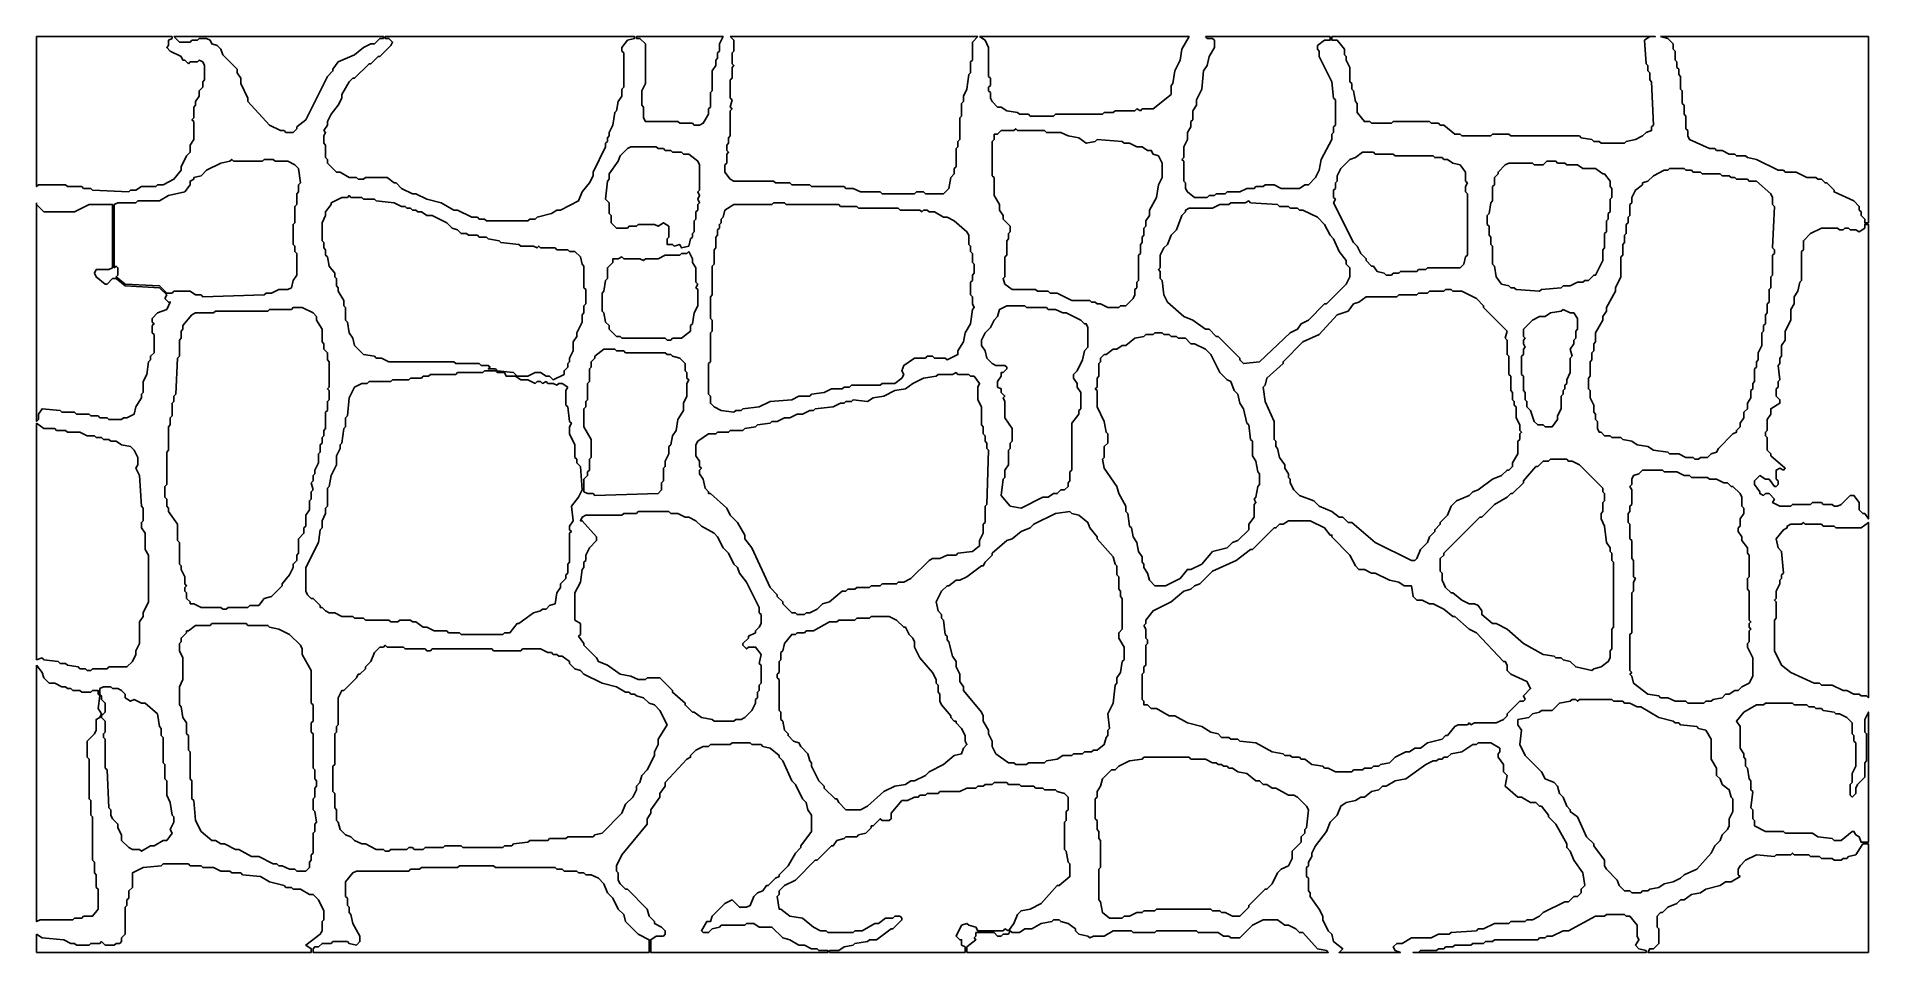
# Model space of a CAD drawing. Header units: metres. Extents: x 0 to 1014, y 1 to 508.
import ezdxf

# ---------------------------------------------------------------- set-up
doc = ezdxf.new("R2010")
doc.units = ezdxf.units.M

msp = doc.modelspace()

# ---------------------------------------------------------------- linework, layer by layer
for points in [[(0, 508), (0, 425), (1, 426), (16, 426), (17, 425), (25, 425), (26, 424), (30, 424), (31, 423), (51, 422), (52, 423), (55, 423), (58, 425), (66, 425), (67, 426), (70, 426), (76, 429), (80, 434), (80, 436), (83, 442), (85, 444), (85, 448), (87, 451), (87, 461), (86, 462), (87, 463), (87, 469), (88, 470), (88, 472), (90, 475), (90, 478), (92, 480), (92, 483), (93, 484), (93, 492), (92, 494), (90, 495), (89, 494), (85, 494), (84, 493), (82, 495), (81, 495), (80, 497), (74, 500), (72, 502), (73, 503), (73, 506), (75, 507), (75, 508)], [(76, 508), (79, 505), (85, 505), (86, 506), (89, 506), (90, 507), (94, 507), (96, 506), (97, 504), (100, 503), (102, 501), (103, 498), (111, 490), (111, 488), (113, 485), (113, 482), (117, 474), (117, 472), (129, 459), (135, 456), (137, 456), (138, 455), (142, 455), (144, 457), (144, 458), (149, 462), (161, 486), (164, 489), (164, 490), (167, 494), (176, 498), (181, 502), (185, 504), (187, 504), (190, 507), (192, 507), (192, 508)], [(159, 456), (160, 455), (159, 453), (159, 449), (160, 448), (160, 441), (161, 440), (161, 438), (166, 433), (168, 433), (173, 430), (177, 430), (178, 429), (181, 429), (182, 430), (194, 430), (198, 427), (199, 427), (202, 424), (208, 421), (210, 421), (216, 418), (224, 416), (231, 412), (233, 412), (241, 408), (244, 408), (245, 407), (248, 407), (249, 406), (272, 406), (273, 407), (276, 407), (277, 408), (285, 410), (288, 412), (290, 412), (300, 417), (302, 422), (306, 427), (308, 431), (308, 433), (315, 447), (315, 449), (316, 450), (316, 452), (317, 453), (317, 455), (319, 459), (320, 466), (321, 467), (322, 472), (324, 475), (324, 479), (325, 480), (325, 499), (324, 500), (324, 502), (327, 506), (331, 507), (331, 508), (193, 508), (193, 507), (195, 507), (197, 505), (196, 503), (190, 497), (189, 497), (185, 493), (184, 493), (176, 485), (175, 485), (173, 483), (169, 476), (169, 474), (167, 470), (163, 465), (161, 461), (161, 459)], [(332, 508), (332, 507), (334, 507), (337, 504), (337, 482), (335, 478), (335, 470), (336, 469), (336, 463), (337, 461), (355, 461), (356, 460), (363, 460), (364, 459), (367, 459), (369, 460), (372, 465), (372, 468), (373, 469), (373, 477), (374, 478), (374, 489), (376, 492), (376, 495), (377, 496), (377, 499), (378, 500), (378, 504), (380, 508)], [(384, 508), (386, 506), (386, 500), (385, 499), (385, 493), (386, 492), (385, 491), (385, 485), (384, 484), (384, 474), (385, 473), (384, 469), (385, 468), (384, 467), (384, 453), (383, 452), (383, 449), (382, 448), (382, 445), (383, 444), (382, 443), (382, 438), (381, 437), (381, 433), (384, 429), (386, 428), (408, 428), (409, 427), (417, 427), (418, 426), (428, 426), (429, 425), (447, 425), (448, 424), (452, 424), (456, 422), (467, 422), (468, 421), (486, 421), (487, 422), (491, 422), (492, 421), (502, 421), (505, 424), (506, 430), (508, 432), (508, 435), (509, 436), (509, 446), (510, 447), (510, 450), (511, 451), (511, 463), (512, 464), (512, 471), (513, 472), (513, 475), (515, 479), (516, 487), (517, 488), (517, 494), (518, 495), (518, 505), (521, 508)], [(522, 508), (525, 506), (527, 502), (527, 486), (528, 485), (528, 481), (527, 480), (527, 478), (528, 477), (528, 474), (529, 472), (532, 469), (534, 469), (537, 467), (543, 466), (544, 465), (549, 465), (550, 464), (563, 464), (564, 465), (590, 465), (591, 466), (596, 466), (597, 467), (608, 467), (609, 468), (611, 467), (612, 468), (618, 468), (628, 476), (628, 481), (629, 482), (630, 489), (633, 495), (634, 501), (638, 508)], [(647, 508), (648, 507), (651, 507), (652, 506), (652, 502), (649, 497), (648, 492), (646, 489), (645, 479), (642, 473), (642, 470), (640, 467), (640, 462), (639, 461), (639, 458), (637, 455), (637, 451), (635, 447), (635, 441), (634, 440), (635, 439), (635, 428), (636, 427), (636, 424), (637, 422), (641, 419), (648, 419), (649, 420), (652, 420), (653, 421), (658, 421), (659, 422), (666, 422), (670, 424), (674, 424), (675, 425), (679, 425), (680, 426), (685, 426), (689, 424), (699, 424), (702, 426), (704, 426), (708, 430), (710, 434), (711, 440), (717, 451), (717, 454), (718, 455), (718, 458), (719, 459), (719, 473), (718, 474), (717, 483), (710, 497), (710, 500), (709, 501), (709, 503), (713, 506), (716, 506), (716, 508)], [(717, 508), (717, 506), (720, 506), (724, 501), (724, 498), (725, 497), (725, 495), (727, 491), (727, 483), (728, 482), (728, 479), (729, 478), (730, 472), (731, 471), (731, 466), (735, 461), (738, 461), (739, 460), (750, 460), (751, 461), (771, 461), (772, 460), (776, 460), (777, 459), (779, 459), (785, 454), (788, 454), (789, 453), (805, 453), (806, 454), (815, 454), (816, 453), (854, 453), (855, 452), (861, 451), (862, 450), (865, 450), (866, 449), (879, 449), (880, 450), (885, 451), (889, 453), (891, 455), (894, 456), (894, 458), (895, 459), (894, 483), (893, 484), (893, 488), (892, 489), (892, 492), (891, 493), (890, 506), (893, 508), (896, 508)], [(899, 508), (903, 507), (906, 504), (906, 501), (907, 500), (907, 495), (908, 494), (908, 491), (909, 490), (909, 487), (910, 486), (910, 479), (911, 478), (911, 471), (912, 470), (912, 465), (913, 464), (913, 457), (914, 456), (914, 453), (915, 451), (926, 446), (929, 446), (930, 445), (933, 445), (937, 443), (940, 443), (941, 442), (946, 442), (947, 441), (952, 440), (964, 434), (967, 434), (968, 433), (974, 433), (980, 430), (985, 430), (986, 429), (988, 429), (990, 427), (991, 427), (995, 423), (995, 422), (1006, 417), (1009, 414), (1009, 412), (1010, 411), (1010, 409), (1012, 407), (1012, 405), (1014, 405), (1014, 508)], [(530, 454), (530, 451), (529, 450), (529, 431), (530, 430), (530, 420), (533, 415), (533, 412), (535, 409), (535, 407), (539, 403), (539, 400), (538, 399), (538, 396), (537, 395), (537, 387), (536, 386), (536, 375), (535, 374), (536, 371), (540, 368), (553, 368), (554, 367), (560, 367), (561, 366), (565, 366), (573, 362), (583, 362), (584, 361), (586, 361), (587, 360), (589, 360), (593, 358), (599, 358), (600, 359), (603, 359), (607, 363), (608, 365), (608, 368), (609, 369), (609, 372), (610, 373), (610, 387), (611, 388), (611, 393), (612, 394), (612, 397), (613, 398), (613, 402), (614, 403), (614, 406), (616, 409), (616, 412), (620, 419), (621, 426), (623, 430), (623, 438), (621, 442), (618, 443), (617, 445), (615, 445), (612, 447), (609, 447), (605, 449), (602, 449), (601, 450), (587, 451), (586, 450), (581, 449), (577, 452), (571, 453), (567, 455), (559, 455), (558, 456), (543, 456), (542, 457), (541, 456), (534, 456), (532, 454)], [(327, 446), (323, 442), (322, 439), (317, 432), (317, 429), (316, 428), (315, 418), (317, 416), (317, 410), (318, 409), (318, 405), (321, 402), (327, 402), (328, 403), (332, 403), (333, 404), (342, 404), (344, 403), (347, 405), (350, 403), (350, 397), (349, 396), (349, 393), (352, 393), (353, 392), (356, 393), (357, 391), (361, 392), (362, 396), (363, 397), (363, 399), (364, 400), (364, 406), (365, 407), (365, 411), (366, 412), (366, 415), (367, 416), (366, 418), (367, 420), (366, 422), (367, 423), (367, 437), (366, 439), (361, 443), (358, 443), (357, 444), (352, 444), (351, 445), (348, 445), (347, 446), (344, 446), (343, 447), (329, 447)], [(145, 435), (143, 437), (139, 439), (132, 439), (131, 440), (126, 440), (125, 439), (109, 439), (108, 440), (107, 439), (102, 438), (94, 434), (91, 431), (87, 430), (87, 429), (85, 428), (85, 426), (82, 422), (73, 420), (68, 417), (56, 417), (55, 416), (45, 416), (43, 415), (43, 380), (44, 381), (45, 380), (45, 376), (44, 375), (49, 371), (68, 370), (72, 366), (75, 366), (76, 367), (85, 367), (88, 365), (91, 365), (92, 364), (126, 365), (127, 366), (130, 366), (134, 368), (139, 368), (141, 369), (142, 373), (144, 376), (144, 388), (143, 389), (143, 392), (142, 393), (142, 404), (143, 405), (143, 414), (144, 415), (144, 421), (145, 422), (145, 426), (146, 427)], [(722, 435), (720, 431), (720, 428), (719, 427), (719, 424), (718, 423), (718, 419), (719, 418), (718, 416), (729, 394), (731, 392), (733, 388), (736, 385), (736, 384), (739, 381), (740, 381), (742, 378), (746, 377), (747, 376), (750, 376), (751, 377), (754, 377), (755, 378), (764, 378), (765, 379), (769, 379), (770, 380), (788, 380), (790, 382), (791, 386), (792, 387), (792, 421), (791, 422), (791, 425), (792, 427), (791, 428), (791, 433), (788, 437), (784, 438), (781, 440), (779, 440), (778, 441), (774, 441), (773, 442), (752, 442), (751, 443), (741, 443), (740, 444), (734, 444), (730, 441), (727, 440)], [(868, 432), (867, 432), (863, 435), (856, 435), (853, 437), (847, 437), (846, 438), (842, 438), (841, 439), (836, 439), (834, 437), (829, 437), (828, 438), (815, 438), (813, 437), (809, 433), (809, 432), (807, 430), (807, 426), (806, 425), (806, 417), (805, 416), (804, 410), (803, 409), (803, 404), (804, 403), (804, 398), (805, 397), (805, 393), (806, 392), (806, 382), (807, 381), (808, 375), (811, 371), (815, 370), (816, 369), (818, 369), (819, 368), (832, 367), (833, 368), (844, 369), (845, 370), (849, 370), (853, 372), (856, 372), (857, 373), (859, 373), (862, 376), (863, 376), (867, 384), (867, 390), (868, 391), (868, 399), (869, 400), (869, 406), (870, 407), (870, 410), (871, 411), (871, 418), (872, 419), (872, 424), (871, 425), (871, 428)], [(904, 435), (903, 434), (901, 434), (895, 431), (892, 428), (889, 427), (889, 426), (885, 423), (883, 419), (883, 416), (882, 415), (882, 409), (881, 408), (881, 405), (880, 404), (880, 399), (879, 398), (879, 394), (878, 393), (878, 387), (877, 386), (877, 375), (874, 369), (874, 367), (869, 358), (869, 356), (867, 353), (867, 351), (863, 344), (863, 339), (862, 338), (862, 334), (861, 333), (861, 329), (860, 328), (860, 320), (859, 319), (859, 313), (860, 312), (860, 308), (862, 304), (862, 300), (863, 299), (863, 296), (864, 295), (864, 291), (865, 289), (866, 289), (868, 287), (871, 287), (872, 286), (877, 286), (878, 285), (883, 284), (886, 282), (892, 281), (895, 279), (903, 278), (904, 277), (909, 277), (913, 275), (917, 275), (918, 274), (920, 274), (921, 275), (925, 275), (927, 277), (930, 278), (931, 280), (939, 288), (941, 289), (941, 290), (943, 292), (943, 294), (945, 297), (945, 300), (947, 302), (947, 305), (949, 308), (949, 312), (950, 313), (950, 316), (951, 317), (951, 324), (952, 325), (952, 328), (953, 329), (953, 333), (955, 337), (955, 344), (956, 345), (956, 348), (957, 349), (957, 354), (958, 355), (958, 360), (959, 361), (959, 368), (960, 369), (960, 375), (961, 376), (961, 387), (962, 388), (962, 390), (961, 391), (962, 414), (961, 415), (961, 419), (960, 421), (952, 428), (948, 428), (947, 429), (941, 429), (940, 430), (938, 430), (937, 431), (933, 431), (932, 432), (922, 432), (921, 433), (917, 433), (916, 434), (913, 434), (912, 435)], [(0, 416), (0, 295), (1, 296), (1, 299), (3, 302), (13, 301), (14, 300), (21, 300), (22, 299), (29, 299), (30, 298), (34, 298), (35, 297), (39, 297), (40, 296), (47, 296), (48, 297), (50, 297), (54, 299), (55, 303), (58, 308), (58, 310), (59, 311), (59, 317), (61, 321), (62, 328), (63, 329), (63, 331), (65, 333), (65, 343), (64, 344), (64, 348), (65, 349), (64, 350), (64, 352), (67, 355), (72, 357), (74, 361), (73, 361), (71, 363), (72, 365), (68, 369), (49, 370), (44, 374), (42, 374), (39, 371), (38, 371), (33, 375), (32, 377), (33, 379), (40, 379), (42, 380), (42, 415), (29, 415), (21, 411), (4, 411), (0, 415)], [(163, 416), (163, 415), (160, 411), (160, 409), (158, 405), (158, 395), (159, 394), (159, 391), (160, 390), (160, 387), (161, 386), (162, 381), (165, 377), (165, 375), (166, 374), (166, 370), (167, 369), (167, 367), (170, 362), (170, 359), (171, 358), (171, 351), (172, 350), (173, 344), (175, 341), (176, 337), (181, 332), (187, 331), (188, 330), (191, 330), (195, 328), (231, 328), (232, 327), (245, 327), (246, 326), (250, 326), (251, 325), (250, 324), (254, 324), (255, 323), (264, 322), (266, 320), (272, 320), (276, 322), (279, 322), (282, 320), (284, 320), (286, 318), (292, 321), (292, 323), (294, 325), (294, 327), (295, 328), (295, 330), (297, 334), (297, 339), (299, 342), (299, 344), (302, 350), (302, 354), (303, 355), (303, 359), (304, 360), (304, 368), (303, 369), (303, 381), (302, 382), (301, 386), (298, 389), (295, 389), (294, 390), (288, 390), (287, 391), (279, 391), (278, 392), (277, 391), (275, 392), (268, 392), (267, 393), (257, 394), (256, 395), (250, 396), (249, 397), (245, 397), (244, 398), (239, 398), (238, 399), (235, 399), (233, 401), (230, 402), (227, 405), (219, 409), (216, 409), (213, 411), (211, 411), (210, 412), (208, 412), (207, 413), (205, 413), (204, 414), (202, 414), (198, 416), (188, 417), (187, 418), (181, 418), (180, 419), (174, 419), (173, 420), (172, 419), (169, 419)], [(381, 412), (380, 408), (379, 407), (379, 405), (378, 404), (378, 402), (377, 401), (377, 398), (376, 397), (376, 391), (375, 390), (375, 382), (374, 381), (374, 365), (373, 364), (373, 352), (374, 351), (374, 345), (373, 344), (373, 328), (372, 327), (372, 310), (373, 309), (373, 305), (375, 303), (379, 301), (386, 300), (387, 301), (390, 301), (391, 302), (400, 303), (406, 306), (418, 307), (422, 309), (428, 309), (429, 310), (436, 311), (440, 313), (446, 313), (447, 314), (450, 314), (451, 315), (467, 315), (468, 316), (475, 316), (479, 319), (480, 321), (479, 323), (480, 326), (486, 330), (492, 330), (493, 331), (496, 331), (497, 330), (503, 330), (504, 329), (510, 332), (510, 334), (513, 339), (514, 344), (517, 349), (518, 357), (519, 358), (518, 360), (518, 364), (517, 365), (517, 372), (518, 373), (518, 376), (519, 377), (519, 382), (518, 383), (518, 388), (517, 389), (517, 392), (516, 393), (516, 398), (515, 400), (508, 406), (504, 408), (502, 408), (497, 411), (494, 411), (493, 412), (491, 412), (490, 411), (489, 412), (478, 412), (477, 413), (455, 413), (454, 414), (445, 414), (444, 415), (415, 415), (414, 416), (408, 416), (407, 415), (386, 415)], [(701, 412), (699, 412), (698, 413), (694, 413), (693, 414), (688, 414), (687, 415), (672, 416), (671, 417), (669, 416), (661, 416), (660, 415), (655, 415), (651, 413), (638, 413), (636, 412), (636, 411), (634, 409), (631, 401), (628, 398), (626, 393), (624, 391), (622, 387), (622, 380), (621, 379), (622, 378), (622, 374), (623, 373), (624, 365), (626, 361), (635, 353), (640, 351), (647, 346), (649, 346), (653, 342), (654, 342), (666, 330), (666, 329), (668, 327), (677, 328), (694, 344), (698, 346), (700, 349), (704, 351), (713, 360), (714, 360), (725, 371), (727, 375), (727, 380), (725, 382), (725, 384), (721, 389), (718, 396), (716, 398), (713, 404), (709, 408)], [(988, 402), (982, 399), (978, 395), (978, 390), (977, 389), (977, 373), (976, 372), (975, 367), (973, 364), (973, 360), (971, 357), (971, 351), (968, 345), (968, 340), (966, 337), (966, 331), (965, 330), (965, 327), (964, 326), (965, 318), (964, 317), (964, 314), (963, 313), (963, 309), (965, 307), (965, 305), (960, 302), (960, 299), (958, 296), (958, 290), (957, 289), (957, 287), (958, 286), (958, 279), (960, 277), (960, 276), (968, 269), (967, 268), (965, 269), (963, 268), (963, 263), (964, 262), (964, 260), (963, 259), (962, 259), (959, 263), (957, 263), (954, 265), (951, 262), (951, 260), (954, 256), (954, 255), (956, 254), (957, 255), (959, 255), (962, 252), (961, 250), (965, 248), (971, 248), (972, 249), (982, 249), (983, 250), (988, 250), (989, 249), (994, 249), (995, 248), (997, 248), (999, 249), (1004, 254), (1006, 254), (1009, 250), (1009, 246), (1011, 244), (1012, 244), (1014, 241), (1014, 404), (1012, 404), (1012, 402), (1009, 400), (1007, 401), (1004, 401), (1003, 402), (1001, 402), (1000, 401), (998, 401), (997, 402)], [(361, 389), (360, 388), (357, 388), (356, 387), (348, 387), (344, 385), (337, 385), (336, 384), (334, 385), (325, 385), (324, 386), (322, 385), (319, 385), (319, 383), (316, 380), (316, 374), (315, 373), (314, 367), (313, 366), (313, 356), (314, 355), (315, 350), (317, 348), (317, 346), (321, 342), (323, 342), (324, 341), (348, 341), (349, 340), (351, 340), (352, 341), (357, 341), (362, 345), (362, 348), (363, 349), (364, 355), (366, 359), (366, 368), (365, 369), (366, 371), (365, 372), (365, 380), (363, 383), (363, 385)], [(789, 367), (784, 367), (783, 368), (780, 368), (779, 367), (771, 367), (770, 366), (765, 366), (764, 365), (754, 365), (753, 364), (736, 364), (732, 361), (729, 360), (726, 356), (720, 354), (710, 343), (701, 339), (690, 328), (690, 327), (681, 319), (680, 315), (679, 314), (680, 306), (685, 295), (685, 285), (686, 284), (686, 281), (687, 280), (688, 275), (691, 271), (691, 269), (693, 266), (693, 264), (694, 263), (694, 261), (696, 257), (699, 254), (707, 251), (710, 248), (717, 245), (721, 242), (723, 242), (726, 239), (728, 239), (741, 228), (761, 218), (763, 218), (764, 219), (766, 224), (770, 228), (771, 231), (774, 234), (774, 235), (777, 238), (777, 239), (781, 243), (783, 248), (786, 251), (793, 254), (795, 256), (798, 257), (806, 263), (811, 265), (814, 268), (815, 268), (817, 270), (817, 272), (820, 277), (820, 284), (821, 285), (821, 288), (822, 289), (821, 290), (821, 293), (819, 297), (819, 303), (818, 304), (818, 306), (817, 307), (817, 311), (816, 312), (816, 320), (815, 321), (815, 331), (814, 332), (814, 340), (813, 341), (814, 345), (801, 358), (801, 359), (797, 363)], [(147, 358), (142, 358), (141, 357), (129, 357), (128, 356), (99, 356), (98, 355), (88, 355), (86, 354), (81, 348), (81, 346), (80, 345), (80, 341), (79, 340), (79, 331), (78, 330), (77, 310), (76, 309), (76, 306), (75, 305), (75, 298), (74, 297), (74, 293), (73, 292), (73, 279), (72, 278), (72, 260), (71, 259), (71, 253), (72, 252), (72, 248), (73, 247), (73, 245), (78, 238), (78, 229), (79, 228), (79, 216), (80, 215), (80, 213), (82, 209), (82, 205), (83, 204), (82, 203), (82, 201), (83, 200), (83, 197), (85, 195), (85, 194), (87, 194), (91, 192), (102, 192), (103, 191), (105, 191), (106, 192), (117, 192), (118, 193), (123, 193), (126, 197), (130, 198), (136, 204), (136, 205), (140, 210), (142, 214), (142, 216), (144, 218), (144, 221), (145, 222), (145, 230), (148, 233), (148, 236), (149, 237), (149, 243), (151, 246), (151, 251), (152, 252), (152, 256), (153, 257), (152, 261), (153, 262), (153, 265), (154, 266), (154, 268), (156, 272), (156, 277), (157, 278), (157, 282), (158, 283), (158, 286), (159, 287), (159, 290), (160, 291), (160, 300), (161, 301), (161, 306), (162, 307), (162, 312), (161, 313), (162, 314), (162, 328), (161, 329), (161, 333), (159, 335), (159, 338), (158, 339), (158, 346), (155, 351), (155, 353), (153, 355)], [(537, 359), (533, 357), (532, 353), (530, 351), (528, 347), (525, 344), (523, 340), (523, 337), (525, 334), (526, 330), (529, 327), (531, 326), (536, 326), (537, 325), (537, 324), (535, 322), (534, 322), (534, 320), (532, 317), (532, 314), (534, 313), (534, 311), (536, 309), (535, 308), (536, 306), (536, 297), (540, 291), (540, 284), (539, 283), (539, 280), (538, 279), (538, 271), (536, 268), (536, 264), (535, 263), (534, 254), (539, 248), (545, 247), (557, 253), (560, 253), (563, 255), (565, 255), (567, 257), (569, 257), (571, 259), (571, 261), (572, 262), (572, 267), (573, 268), (573, 294), (577, 299), (577, 301), (578, 302), (578, 311), (576, 314), (576, 316), (574, 319), (574, 321), (576, 323), (579, 329), (580, 334), (582, 336), (582, 347), (581, 349), (580, 349), (578, 351), (570, 355), (568, 355), (564, 357), (560, 357), (559, 358), (548, 358), (547, 359)], [(845, 357), (844, 356), (838, 355), (835, 353), (832, 353), (828, 351), (823, 346), (823, 342), (824, 341), (823, 340), (823, 338), (824, 336), (823, 335), (823, 332), (822, 331), (822, 321), (823, 320), (823, 312), (824, 311), (824, 307), (825, 306), (825, 303), (827, 301), (829, 295), (831, 293), (834, 293), (835, 292), (839, 292), (842, 296), (842, 298), (844, 302), (844, 309), (845, 310), (845, 312), (846, 313), (846, 315), (847, 316), (847, 318), (849, 322), (849, 330), (850, 331), (849, 335), (851, 338), (851, 340), (852, 341), (852, 345), (853, 346), (853, 352), (851, 355), (849, 355)], [(314, 335), (309, 331), (309, 330), (307, 328), (307, 325), (306, 324), (306, 317), (305, 316), (305, 307), (304, 306), (304, 303), (303, 302), (303, 292), (307, 285), (307, 275), (306, 274), (306, 268), (305, 267), (305, 265), (303, 263), (303, 256), (305, 255), (308, 255), (309, 254), (344, 255), (346, 257), (346, 261), (347, 262), (347, 269), (348, 270), (348, 273), (350, 277), (350, 281), (351, 282), (352, 287), (354, 290), (355, 296), (358, 301), (358, 305), (360, 309), (360, 316), (361, 318), (360, 319), (360, 322), (359, 323), (359, 327), (356, 330), (352, 331), (351, 332), (349, 332), (348, 333), (326, 333), (325, 334), (321, 334), (320, 335)], [(619, 344), (618, 343), (614, 343), (613, 342), (608, 341), (603, 337), (601, 337), (598, 335), (596, 335), (592, 332), (591, 332), (589, 330), (589, 328), (588, 327), (588, 320), (587, 319), (587, 314), (586, 313), (587, 312), (587, 303), (591, 295), (592, 289), (593, 288), (593, 283), (591, 281), (591, 275), (590, 274), (591, 269), (598, 259), (599, 255), (603, 248), (603, 245), (604, 244), (605, 237), (606, 236), (607, 231), (609, 228), (610, 223), (612, 220), (612, 217), (613, 216), (613, 214), (615, 211), (616, 207), (619, 204), (625, 204), (633, 208), (637, 213), (639, 213), (645, 216), (651, 223), (659, 225), (662, 228), (665, 229), (671, 235), (671, 238), (674, 242), (674, 249), (675, 250), (674, 252), (675, 253), (676, 259), (677, 260), (677, 266), (676, 267), (675, 273), (673, 276), (673, 284), (672, 285), (671, 293), (670, 294), (668, 302), (666, 305), (665, 310), (663, 312), (661, 317), (659, 318), (655, 322), (650, 332), (647, 335), (641, 338), (639, 338), (636, 341), (632, 341), (631, 342), (628, 342), (627, 343), (624, 343), (623, 344)], [(294, 314), (291, 316), (289, 316), (288, 315), (286, 316), (283, 316), (282, 317), (280, 316), (279, 317), (277, 317), (276, 316), (272, 318), (268, 318), (265, 320), (260, 320), (259, 322), (255, 322), (254, 323), (248, 323), (247, 322), (233, 322), (232, 321), (218, 321), (217, 320), (214, 320), (213, 319), (207, 319), (206, 318), (197, 318), (196, 317), (184, 317), (183, 316), (180, 316), (176, 314), (173, 308), (172, 298), (171, 297), (171, 292), (170, 291), (169, 283), (168, 282), (168, 280), (166, 276), (166, 271), (163, 265), (162, 259), (161, 258), (161, 248), (160, 247), (160, 244), (158, 240), (158, 236), (157, 235), (156, 228), (149, 214), (149, 201), (150, 199), (152, 197), (153, 197), (157, 193), (157, 192), (158, 192), (160, 190), (162, 189), (165, 189), (169, 187), (175, 187), (176, 186), (181, 186), (182, 185), (195, 185), (196, 184), (200, 184), (201, 185), (207, 185), (208, 184), (210, 184), (214, 181), (216, 181), (220, 179), (227, 179), (228, 178), (234, 178), (235, 177), (258, 177), (259, 178), (262, 178), (266, 183), (267, 183), (275, 189), (279, 190), (280, 191), (282, 191), (284, 193), (287, 194), (288, 200), (290, 203), (290, 205), (293, 208), (293, 210), (294, 211), (294, 216), (295, 217), (295, 233), (296, 234), (295, 235), (295, 237), (297, 240), (296, 248), (300, 253), (302, 257), (301, 270), (299, 272), (299, 274), (298, 275), (298, 282), (295, 288), (295, 292), (296, 294), (295, 295), (294, 303), (293, 304), (293, 312)], [(519, 320), (517, 320), (516, 321), (510, 321), (509, 322), (507, 321), (499, 321), (498, 320), (491, 319), (485, 316), (481, 313), (475, 312), (469, 309), (463, 308), (460, 306), (452, 307), (451, 306), (448, 306), (447, 305), (445, 305), (441, 303), (431, 302), (430, 301), (428, 301), (424, 299), (421, 299), (417, 297), (414, 297), (410, 295), (407, 295), (406, 294), (399, 293), (398, 292), (392, 291), (391, 290), (384, 290), (383, 289), (377, 289), (376, 288), (372, 288), (366, 284), (365, 282), (365, 276), (367, 273), (367, 270), (368, 269), (367, 268), (367, 266), (369, 263), (370, 258), (372, 256), (372, 255), (373, 255), (382, 247), (384, 243), (388, 239), (392, 232), (392, 230), (396, 225), (406, 203), (410, 199), (410, 198), (413, 195), (413, 194), (418, 189), (420, 189), (421, 188), (425, 188), (426, 189), (428, 189), (432, 191), (435, 194), (439, 195), (446, 201), (448, 201), (449, 202), (453, 202), (454, 203), (461, 203), (462, 204), (467, 204), (468, 205), (476, 205), (477, 206), (480, 206), (484, 208), (494, 218), (496, 219), (500, 219), (504, 221), (509, 221), (510, 222), (518, 223), (522, 226), (522, 229), (524, 233), (524, 238), (525, 239), (525, 248), (526, 249), (527, 279), (526, 280), (526, 283), (525, 284), (525, 287), (524, 288), (524, 292), (523, 293), (523, 303), (521, 307), (521, 314), (522, 316)], [(0, 294), (0, 163), (3, 164), (4, 163), (12, 162), (13, 161), (16, 161), (17, 160), (23, 159), (24, 158), (27, 158), (28, 157), (30, 157), (31, 158), (39, 158), (40, 159), (50, 159), (53, 162), (55, 166), (55, 168), (57, 172), (57, 184), (59, 187), (59, 189), (62, 195), (62, 221), (60, 224), (60, 233), (58, 236), (58, 239), (59, 240), (59, 247), (58, 248), (57, 265), (55, 269), (56, 271), (56, 275), (54, 279), (52, 281), (47, 282), (44, 284), (41, 284), (40, 285), (37, 285), (36, 286), (33, 286), (32, 287), (28, 287), (24, 289), (17, 289), (16, 290), (11, 290), (10, 291), (4, 291)], [(838, 274), (837, 273), (834, 273), (831, 270), (830, 270), (823, 262), (823, 261), (817, 255), (816, 255), (814, 253), (807, 249), (800, 242), (799, 242), (779, 222), (779, 221), (777, 219), (777, 212), (778, 211), (778, 207), (780, 203), (783, 200), (784, 200), (789, 196), (793, 194), (796, 194), (798, 193), (800, 190), (800, 188), (806, 183), (808, 183), (814, 180), (823, 172), (834, 166), (840, 165), (841, 164), (844, 164), (845, 163), (849, 162), (852, 159), (861, 157), (862, 158), (866, 159), (870, 162), (871, 164), (871, 168), (872, 169), (872, 180), (873, 181), (873, 217), (872, 218), (872, 222), (871, 223), (871, 225), (869, 228), (868, 237), (866, 241), (866, 244), (867, 245), (867, 250), (868, 251), (868, 255), (867, 256), (867, 258), (854, 271), (850, 273), (848, 273), (847, 274)], [(889, 268), (887, 266), (884, 265), (883, 263), (883, 260), (882, 259), (883, 257), (883, 249), (882, 248), (882, 245), (881, 244), (881, 239), (882, 238), (882, 230), (883, 229), (883, 219), (884, 218), (884, 209), (885, 208), (884, 206), (884, 201), (883, 200), (883, 178), (882, 177), (882, 157), (883, 156), (882, 155), (883, 154), (884, 150), (892, 144), (898, 143), (899, 142), (903, 142), (907, 140), (913, 140), (914, 139), (923, 139), (924, 140), (927, 140), (928, 141), (933, 142), (935, 144), (937, 144), (940, 146), (942, 146), (944, 148), (948, 150), (950, 154), (950, 164), (947, 170), (947, 172), (948, 173), (948, 179), (949, 180), (948, 181), (948, 183), (949, 184), (948, 185), (948, 201), (947, 202), (947, 208), (948, 209), (948, 221), (947, 222), (947, 225), (944, 229), (944, 231), (942, 234), (942, 236), (943, 237), (943, 241), (945, 244), (945, 247), (944, 248), (944, 253), (943, 255), (939, 259), (938, 259), (936, 261), (934, 261), (930, 263), (926, 263), (925, 264), (916, 264), (915, 265), (912, 265), (908, 267), (901, 267), (900, 268)], [(302, 242), (301, 240), (302, 240), (310, 231), (310, 229), (306, 225), (304, 221), (304, 218), (303, 217), (303, 214), (302, 213), (301, 206), (298, 200), (298, 185), (301, 183), (301, 177), (300, 176), (303, 172), (303, 171), (310, 164), (311, 162), (316, 160), (323, 155), (329, 154), (333, 152), (337, 152), (338, 153), (345, 153), (352, 146), (352, 145), (359, 139), (359, 138), (363, 134), (364, 134), (368, 131), (374, 130), (375, 129), (386, 129), (387, 130), (390, 130), (392, 131), (396, 135), (398, 139), (398, 141), (399, 142), (399, 145), (400, 146), (400, 149), (401, 150), (401, 160), (400, 161), (401, 166), (398, 170), (394, 170), (393, 169), (391, 171), (391, 172), (394, 175), (394, 176), (398, 178), (398, 179), (400, 181), (401, 183), (401, 188), (400, 189), (400, 192), (393, 206), (389, 211), (388, 214), (386, 216), (383, 222), (380, 225), (377, 231), (375, 233), (368, 237), (365, 240), (361, 242), (359, 242), (355, 244), (351, 244), (350, 245), (333, 245), (332, 244), (325, 244), (324, 243), (304, 243)], [(572, 245), (564, 244), (552, 238), (550, 236), (545, 234), (540, 230), (537, 229), (529, 222), (529, 221), (525, 217), (524, 215), (523, 215), (515, 209), (511, 207), (509, 207), (505, 204), (504, 204), (501, 201), (498, 195), (499, 190), (501, 188), (501, 186), (502, 185), (503, 177), (504, 176), (504, 174), (505, 173), (507, 165), (509, 162), (509, 159), (511, 155), (511, 151), (513, 148), (513, 146), (523, 134), (524, 132), (524, 129), (527, 124), (527, 122), (529, 118), (529, 115), (531, 111), (538, 106), (541, 106), (542, 105), (548, 105), (549, 106), (558, 106), (559, 107), (565, 108), (568, 110), (573, 110), (574, 111), (579, 111), (580, 112), (584, 112), (585, 113), (587, 113), (591, 116), (592, 120), (593, 121), (593, 124), (594, 125), (593, 133), (596, 139), (597, 149), (598, 150), (598, 153), (600, 156), (601, 162), (602, 163), (602, 170), (599, 175), (599, 178), (601, 180), (601, 197), (600, 198), (600, 201), (599, 202), (599, 209), (598, 210), (598, 215), (597, 216), (596, 220), (587, 230), (587, 231), (583, 236), (582, 239), (577, 243), (573, 244)], [(613, 182), (614, 180), (614, 175), (615, 174), (615, 172), (614, 171), (614, 160), (613, 159), (613, 156), (612, 155), (612, 141), (613, 140), (613, 138), (615, 138), (617, 136), (620, 136), (627, 132), (630, 132), (637, 128), (645, 126), (650, 123), (654, 122), (656, 120), (660, 120), (661, 119), (665, 119), (666, 118), (675, 117), (684, 112), (690, 111), (691, 110), (694, 110), (695, 109), (699, 109), (700, 108), (702, 108), (706, 105), (712, 104), (713, 103), (715, 103), (719, 101), (728, 101), (729, 102), (734, 102), (735, 103), (739, 103), (740, 104), (743, 104), (744, 105), (749, 106), (752, 109), (758, 112), (760, 112), (763, 114), (766, 114), (770, 117), (778, 119), (780, 121), (781, 121), (785, 126), (787, 127), (792, 127), (793, 128), (794, 127), (796, 128), (808, 128), (812, 130), (814, 132), (814, 133), (821, 140), (823, 140), (824, 141), (823, 143), (827, 147), (825, 151), (816, 155), (814, 157), (814, 160), (813, 162), (812, 162), (797, 178), (793, 180), (785, 187), (784, 187), (779, 191), (773, 194), (771, 194), (767, 196), (764, 196), (762, 198), (761, 204), (757, 204), (754, 206), (749, 207), (741, 211), (739, 211), (735, 213), (732, 213), (730, 215), (727, 221), (717, 231), (717, 232), (716, 232), (713, 236), (705, 240), (693, 240), (690, 238), (688, 238), (686, 236), (685, 236), (673, 224), (672, 224), (664, 218), (651, 212), (644, 205), (641, 204), (639, 202), (635, 201), (628, 195), (618, 190), (614, 185), (614, 183)], [(971, 238), (969, 237), (969, 236), (967, 235), (963, 230), (964, 225), (966, 223), (967, 211), (966, 210), (966, 208), (965, 207), (965, 205), (963, 201), (963, 197), (962, 196), (963, 195), (963, 186), (962, 185), (962, 168), (966, 160), (971, 156), (984, 150), (987, 150), (988, 149), (994, 149), (1000, 146), (1002, 146), (1006, 144), (1009, 144), (1010, 143), (1013, 143), (1014, 142), (1014, 239), (1010, 236), (996, 236), (995, 237), (989, 237), (988, 238), (979, 238), (978, 239), (977, 238)], [(88, 182), (84, 179), (83, 179), (83, 178), (80, 175), (80, 173), (79, 172), (79, 168), (81, 164), (81, 152), (79, 148), (79, 138), (80, 137), (81, 131), (83, 128), (83, 122), (84, 121), (84, 113), (85, 112), (85, 97), (86, 96), (86, 86), (87, 85), (88, 74), (91, 68), (97, 63), (99, 63), (102, 61), (104, 61), (110, 58), (112, 58), (119, 54), (123, 54), (131, 50), (133, 50), (134, 49), (136, 49), (140, 47), (143, 47), (144, 46), (149, 46), (151, 48), (151, 51), (152, 52), (152, 55), (153, 56), (153, 67), (154, 68), (154, 72), (155, 73), (154, 79), (153, 80), (153, 86), (154, 87), (154, 92), (155, 93), (155, 96), (154, 97), (154, 102), (153, 103), (153, 122), (152, 123), (152, 128), (153, 129), (153, 138), (152, 139), (152, 157), (147, 166), (147, 169), (146, 171), (140, 177), (134, 180), (129, 181), (128, 182), (117, 182), (116, 183), (97, 183), (96, 182)], [(472, 187), (462, 187), (461, 186), (454, 186), (453, 185), (444, 185), (443, 184), (439, 184), (430, 179), (426, 179), (425, 178), (421, 178), (420, 177), (418, 177), (414, 172), (413, 168), (412, 167), (412, 163), (411, 162), (411, 156), (410, 155), (410, 153), (411, 152), (411, 135), (412, 134), (412, 130), (413, 129), (414, 124), (416, 122), (416, 121), (419, 118), (422, 117), (423, 115), (427, 111), (428, 107), (429, 106), (429, 104), (433, 96), (436, 93), (436, 92), (442, 86), (443, 86), (444, 84), (448, 80), (456, 80), (460, 82), (469, 90), (475, 93), (481, 94), (484, 96), (486, 96), (492, 99), (494, 101), (502, 105), (508, 110), (512, 111), (513, 114), (515, 116), (514, 118), (514, 121), (512, 125), (509, 128), (509, 129), (508, 129), (506, 131), (506, 132), (501, 138), (500, 140), (500, 144), (499, 145), (499, 149), (498, 150), (498, 152), (496, 156), (489, 164), (486, 170), (486, 173), (485, 175), (483, 177), (481, 181), (480, 181), (476, 185)], [(166, 74), (167, 73), (168, 69), (171, 66), (174, 65), (176, 63), (180, 61), (182, 61), (188, 58), (192, 58), (193, 57), (195, 57), (196, 58), (205, 58), (206, 59), (208, 59), (209, 58), (214, 58), (215, 59), (225, 59), (226, 60), (235, 60), (236, 59), (258, 59), (259, 60), (263, 60), (264, 61), (272, 62), (273, 63), (283, 63), (284, 64), (293, 64), (294, 65), (308, 65), (309, 66), (313, 67), (324, 78), (326, 83), (330, 87), (332, 91), (332, 93), (334, 95), (335, 99), (338, 102), (342, 110), (342, 112), (344, 116), (344, 119), (349, 127), (345, 135), (342, 138), (339, 139), (336, 142), (332, 143), (331, 144), (329, 144), (328, 145), (326, 145), (321, 148), (313, 150), (303, 155), (301, 157), (298, 158), (295, 161), (295, 162), (291, 165), (289, 165), (288, 166), (286, 166), (285, 167), (283, 167), (279, 169), (269, 169), (268, 168), (253, 168), (252, 169), (219, 169), (218, 168), (216, 168), (215, 169), (204, 169), (203, 170), (194, 170), (193, 171), (192, 170), (190, 170), (187, 167), (185, 162), (182, 159), (182, 158), (179, 155), (178, 155), (177, 153), (170, 146), (169, 146), (167, 142), (167, 127), (166, 126), (166, 123), (165, 122), (165, 105), (164, 104), (164, 90), (165, 89), (165, 81), (166, 80)], [(0, 160), (0, 18), (2, 19), (20, 19), (21, 20), (25, 20), (26, 21), (31, 21), (34, 25), (34, 36), (33, 37), (33, 44), (32, 45), (32, 51), (31, 52), (31, 76), (30, 77), (30, 85), (29, 86), (29, 108), (28, 109), (28, 118), (32, 122), (33, 124), (33, 130), (35, 131), (36, 133), (34, 136), (35, 143), (34, 144), (34, 146), (31, 146), (30, 145), (25, 145), (24, 146), (20, 146), (19, 147), (17, 147), (16, 148), (14, 148), (10, 150), (7, 150), (4, 153), (3, 156)], [(37, 148), (35, 147), (35, 144), (36, 143), (36, 141), (38, 139), (38, 134), (36, 132), (36, 131), (38, 129), (38, 123), (37, 122), (37, 120), (38, 119), (38, 103), (39, 102), (40, 81), (41, 80), (41, 77), (42, 75), (45, 72), (45, 70), (47, 66), (47, 63), (51, 59), (53, 58), (57, 58), (58, 57), (63, 60), (65, 60), (70, 63), (72, 63), (75, 67), (74, 69), (76, 73), (76, 76), (75, 77), (74, 84), (72, 88), (72, 96), (71, 97), (71, 105), (70, 106), (70, 120), (69, 121), (69, 125), (68, 126), (67, 133), (60, 139), (58, 139), (54, 141), (52, 140), (49, 142), (49, 144), (47, 146), (45, 147), (42, 147), (41, 148)], [(820, 130), (820, 127), (822, 124), (821, 116), (824, 110), (833, 101), (835, 97), (840, 95), (842, 93), (843, 89), (845, 87), (847, 82), (849, 80), (849, 79), (853, 76), (858, 65), (862, 61), (862, 60), (868, 52), (868, 49), (869, 47), (875, 41), (876, 38), (879, 35), (882, 35), (883, 34), (888, 34), (889, 35), (892, 35), (893, 36), (898, 37), (901, 39), (906, 40), (910, 42), (912, 44), (919, 47), (927, 56), (929, 60), (932, 63), (933, 66), (936, 69), (937, 71), (937, 75), (939, 79), (939, 86), (938, 87), (937, 91), (933, 94), (932, 97), (930, 99), (930, 103), (927, 108), (927, 119), (924, 124), (920, 125), (919, 126), (910, 127), (909, 128), (907, 128), (906, 129), (898, 131), (888, 137), (886, 137), (882, 139), (879, 139), (878, 140), (873, 140), (872, 141), (854, 141), (853, 140), (852, 141), (850, 141), (849, 140), (843, 139), (839, 135), (833, 135), (832, 134), (828, 133), (826, 131)], [(945, 134), (941, 129), (943, 126), (943, 114), (945, 111), (945, 109), (946, 108), (946, 104), (947, 103), (948, 97), (949, 96), (949, 91), (950, 90), (949, 81), (950, 80), (950, 75), (951, 74), (951, 71), (957, 68), (967, 68), (968, 67), (983, 67), (986, 65), (994, 64), (995, 63), (999, 63), (1005, 68), (1006, 68), (1007, 66), (1009, 65), (1010, 62), (1014, 62), (1014, 134), (1012, 130), (1012, 123), (1013, 122), (1013, 107), (1012, 106), (1012, 98), (1008, 94), (1007, 92), (1007, 89), (1005, 87), (1004, 88), (1004, 94), (1005, 95), (1005, 100), (1007, 104), (1007, 117), (1006, 118), (1006, 121), (1005, 122), (1005, 128), (1002, 131), (998, 133), (996, 133), (995, 134), (989, 135), (988, 136), (985, 136), (984, 137), (981, 137), (980, 138), (973, 138), (972, 139), (957, 139), (956, 138), (952, 138)], [(365, 113), (362, 110), (362, 109), (360, 108), (348, 95), (348, 93), (345, 89), (345, 87), (340, 80), (340, 78), (338, 75), (338, 72), (324, 55), (321, 49), (321, 46), (322, 45), (322, 41), (323, 39), (326, 36), (327, 36), (338, 25), (339, 21), (342, 18), (342, 17), (346, 15), (348, 13), (348, 11), (347, 10), (343, 10), (340, 8), (340, 1), (438, 1), (438, 2), (433, 2), (432, 3), (429, 3), (425, 5), (422, 5), (417, 8), (413, 9), (407, 15), (400, 15), (397, 17), (393, 17), (392, 16), (379, 16), (378, 15), (374, 14), (372, 12), (369, 12), (368, 13), (371, 18), (373, 18), (374, 21), (381, 28), (385, 30), (389, 26), (393, 26), (395, 27), (397, 32), (399, 34), (402, 35), (404, 38), (405, 38), (409, 42), (411, 43), (411, 44), (416, 49), (420, 56), (423, 59), (423, 60), (429, 68), (429, 77), (427, 80), (426, 84), (424, 86), (420, 94), (418, 96), (413, 107), (411, 109), (411, 110), (406, 114), (402, 115), (401, 116), (396, 116), (395, 117), (385, 117), (384, 116), (373, 116), (372, 115), (369, 115)], [(805, 117), (798, 117), (797, 116), (795, 116), (789, 112), (783, 111), (781, 109), (779, 109), (778, 108), (776, 108), (775, 107), (773, 107), (769, 105), (758, 97), (752, 96), (747, 93), (745, 93), (743, 91), (739, 90), (735, 87), (733, 87), (730, 85), (725, 84), (722, 82), (720, 77), (716, 73), (714, 68), (708, 60), (706, 56), (706, 54), (704, 51), (704, 49), (703, 48), (703, 43), (704, 42), (704, 35), (705, 34), (705, 32), (710, 25), (712, 21), (712, 19), (715, 13), (717, 11), (718, 7), (723, 3), (721, 1), (755, 1), (752, 2), (751, 4), (753, 6), (756, 6), (761, 9), (772, 9), (776, 11), (782, 11), (783, 12), (797, 13), (798, 14), (801, 14), (807, 17), (815, 17), (816, 18), (824, 18), (825, 19), (828, 19), (832, 21), (834, 23), (846, 29), (848, 29), (851, 32), (853, 32), (855, 34), (855, 36), (857, 38), (856, 45), (851, 52), (849, 57), (847, 59), (847, 61), (841, 72), (837, 76), (837, 77), (833, 82), (832, 82), (830, 84), (827, 84), (822, 87), (820, 87), (813, 93), (814, 99), (812, 101), (812, 105), (809, 109), (809, 111), (810, 112), (810, 114)], [(595, 102), (590, 97), (589, 93), (587, 90), (587, 87), (586, 86), (586, 75), (587, 74), (587, 69), (588, 68), (588, 64), (589, 63), (589, 48), (588, 47), (588, 30), (589, 29), (590, 23), (594, 20), (601, 20), (602, 21), (605, 21), (609, 23), (612, 23), (613, 24), (619, 24), (620, 25), (650, 25), (651, 24), (655, 24), (656, 23), (658, 23), (662, 21), (666, 21), (671, 26), (671, 27), (680, 36), (681, 36), (684, 39), (687, 45), (689, 47), (693, 49), (695, 53), (695, 57), (700, 62), (700, 65), (702, 67), (702, 69), (703, 70), (704, 80), (703, 82), (698, 87), (696, 88), (693, 88), (686, 92), (684, 92), (681, 94), (679, 94), (677, 96), (675, 96), (670, 100), (665, 101), (662, 103), (660, 103), (659, 104), (657, 104), (656, 105), (654, 105), (653, 106), (651, 106), (647, 108), (639, 108), (638, 109), (613, 109), (612, 108), (605, 107), (599, 104), (597, 102)], [(571, 87), (569, 89), (565, 90), (564, 91), (558, 91), (557, 92), (553, 92), (552, 93), (545, 93), (544, 94), (538, 94), (537, 95), (530, 95), (529, 94), (525, 94), (524, 93), (521, 93), (520, 92), (515, 92), (511, 90), (500, 90), (499, 89), (493, 89), (492, 88), (489, 88), (488, 87), (486, 87), (482, 85), (479, 85), (473, 78), (473, 75), (472, 74), (468, 74), (467, 75), (463, 71), (462, 71), (462, 70), (459, 67), (455, 66), (454, 65), (448, 65), (447, 64), (443, 63), (441, 60), (440, 60), (432, 52), (431, 52), (420, 41), (414, 38), (411, 35), (411, 33), (410, 32), (411, 25), (412, 25), (417, 21), (424, 20), (430, 15), (434, 13), (437, 13), (438, 12), (452, 12), (453, 13), (457, 13), (464, 17), (466, 17), (470, 20), (474, 20), (475, 21), (478, 21), (479, 20), (479, 19), (474, 14), (473, 14), (465, 8), (461, 8), (460, 7), (453, 6), (452, 5), (447, 4), (444, 2), (439, 2), (439, 1), (514, 1), (514, 4), (512, 5), (512, 8), (511, 8), (509, 10), (512, 16), (515, 17), (516, 16), (520, 15), (521, 13), (535, 13), (536, 14), (538, 13), (541, 17), (543, 22), (545, 24), (550, 25), (556, 28), (565, 38), (566, 38), (572, 43), (572, 50), (571, 51), (570, 57), (569, 58), (569, 73), (570, 74), (570, 79), (571, 80)], [(1014, 61), (1011, 61), (1007, 55), (1003, 54), (1002, 53), (1000, 53), (999, 52), (995, 52), (994, 53), (988, 53), (987, 54), (982, 54), (981, 55), (973, 55), (972, 56), (971, 55), (963, 55), (962, 54), (952, 55), (946, 52), (943, 49), (942, 47), (942, 44), (943, 43), (938, 40), (935, 40), (932, 38), (924, 36), (921, 34), (916, 33), (912, 30), (910, 30), (908, 28), (903, 26), (900, 23), (899, 23), (897, 21), (897, 15), (898, 14), (898, 6), (895, 3), (893, 3), (892, 1), (1014, 1)], [(0, 11), (0, 1), (152, 1), (152, 3), (149, 5), (157, 11), (158, 13), (158, 18), (159, 19), (159, 24), (156, 30), (153, 33), (151, 33), (146, 36), (142, 36), (141, 37), (138, 37), (137, 38), (129, 40), (124, 43), (114, 44), (113, 45), (108, 45), (107, 46), (102, 46), (98, 48), (92, 48), (91, 49), (85, 49), (84, 50), (70, 50), (69, 49), (59, 48), (53, 45), (53, 37), (51, 35), (51, 31), (50, 30), (50, 27), (49, 26), (49, 11), (47, 9), (47, 7), (46, 6), (44, 6), (43, 5), (38, 5), (36, 7), (35, 6), (30, 6), (29, 5), (22, 5), (21, 6), (19, 6), (15, 8), (3, 9)], [(153, 3), (153, 1), (339, 1), (339, 8), (333, 11), (326, 18), (325, 22), (322, 25), (319, 31), (316, 34), (314, 39), (311, 42), (307, 44), (304, 44), (303, 45), (300, 45), (299, 46), (292, 46), (291, 47), (288, 47), (287, 48), (254, 48), (253, 49), (234, 49), (233, 48), (213, 48), (212, 47), (207, 47), (206, 46), (177, 46), (175, 45), (171, 40), (171, 32), (172, 31), (172, 27), (173, 26), (173, 23), (174, 22), (175, 17), (179, 10), (179, 7), (177, 5), (173, 6), (172, 7), (164, 7), (163, 6), (158, 6), (156, 4), (154, 4)], [(891, 2), (887, 3), (885, 5), (887, 8), (886, 10), (886, 16), (882, 21), (880, 21), (879, 22), (869, 22), (868, 21), (863, 21), (848, 13), (845, 13), (839, 10), (836, 10), (835, 9), (832, 9), (831, 8), (807, 8), (806, 7), (802, 7), (801, 6), (795, 6), (794, 5), (785, 5), (784, 4), (780, 4), (779, 3), (776, 3), (775, 2), (766, 2), (765, 1), (762, 1), (891, 1)], [(515, 4), (515, 1), (715, 1), (714, 2), (709, 3), (701, 12), (699, 12), (697, 14), (693, 16), (691, 16), (687, 19), (679, 19), (673, 16), (666, 9), (661, 9), (660, 10), (657, 10), (654, 12), (643, 12), (642, 13), (620, 13), (619, 12), (607, 12), (606, 13), (596, 13), (591, 10), (585, 10), (583, 9), (582, 10), (577, 11), (575, 13), (575, 14), (571, 17), (567, 18), (566, 19), (563, 19), (562, 18), (556, 17), (551, 14), (547, 14), (544, 12), (540, 12), (539, 13), (538, 11), (535, 11), (534, 10), (532, 10), (530, 12), (520, 12), (520, 10), (519, 9), (520, 8)]]:
    msp.add_lwpolyline(points, close=True)

doc.saveas('drawing.dxf')
